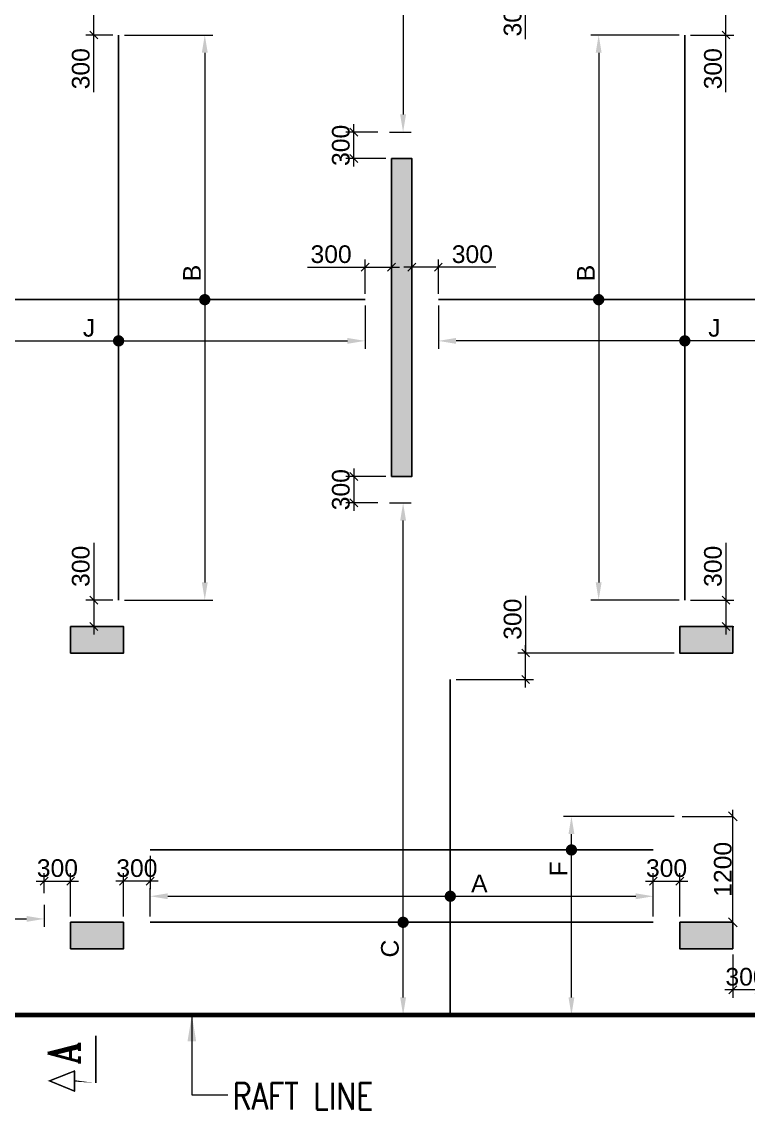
# Model space of a CAD drawing. Header units: millimetres. Extents: x 1123469 to 1752051, y -126924 to 196924.
# Drawn here: x 1597706 to 1605935, y 138316 to 150644 of the extents above; entities that cross this region are included whole.
import ezdxf

# ---------------------------------------------------------------- set-up
doc = ezdxf.new("R2010")
doc.units = ezdxf.units.MM
doc.header["$LTSCALE"] = 500
doc.header["$MEASUREMENT"] = 0
doc.header["$PDMODE"] = 34
doc.linetypes.add('1', pattern=[0])
doc.linetypes.add('CONTINOUS', pattern=[0])
doc.layers.get('Defpoints').update_dxf_attribs({"lineweight": 0})
for name, color, linetype in [('3BEAM NO', 6, 'Continuous'), ('beam', 4, '1'), ('COL. DIM', 3, 'Continuous'), ('reinf.', 4, 'Continuous'), ('TEXT-20', 3, 'Continuous'), ('TOWER AREA COLUMN.', 6, 'Continuous')]:
    doc.layers.add(name, color=color, linetype=linetype)
for name, color, linetype, lineweight in [('ARWO', 1, 'Continuous', 18), ('CUT OUT', 1, 'Continuous', 13), ('dim-M', 1, 'Continuous', 15), ('FOOTING', 1, 'Continuous', 15), ('TEXT', 7, 'Continuous', 13), ('TOWER COL HATCH', 253, 'Continuous', 20)]:
    doc.layers.add(name, color=color, linetype=linetype, lineweight=lineweight)
doc.styles.add('2MM', font='romans.shx', dxfattribs={"width": 0.7})
doc.styles.add('3mm', font='arial.ttf')
doc.styles.add('RT', font='romant.shx', dxfattribs={"height": 8})
doc.styles.add('ST5', font='simplex.shx', dxfattribs={"width": 0.85})
doc.dimstyles.new('PARAMVEER', dxfattribs={"dimtxt": 200, "dimasz": 100, "dimexe": 0, "dimexo": 25, "dimgap": 10, "dimtad": 1, "dimdec": 0, "dimrnd": 5, "dimzin": 0, "dimdsep": 46, "dimtxsty": '3mm', "dimblk": 'OBLIQUE', "dimcen": 0.09, "dimdle": 75, "dimclrd": 1, "dimclre": 1, "dimclrt": 3, "dimadec": 0, "dimazin": 0, "dimtfac": 1, "dimtdec": 0, "dimtmove": 1, "dimatfit": 3, "dimfxl": 100, "dimtolj": 1, "dimtzin": 0, "dimlwd": 18, "dimlwe": 5, "dimarcsym": 0})
doc.dimstyles.new('RAJESH', dxfattribs={"dimtxt": 200, "dimasz": 180, "dimexe": 100, "dimexo": 250, "dimgap": 50, "dimtad": 2, "dimdec": 0, "dimzin": 1, "dimdsep": 46, "dimtxsty": '2MM', "dimblk": 'OBLIQUE', "dimcen": 0, "dimdle": 100, "dimclrd": 1, "dimclre": 1, "dimclrt": 3, "dimadec": 0, "dimazin": 0, "dimtfac": 1, "dimtdec": 0, "dimtix": 1, "dimtmove": 2, "dimatfit": 3, "dimfxl": 1, "dimtolj": 1, "dimlwd": -1, "dimarcsym": 0})

# ---------------------------------------------------------------- blocks, each defined once
blk = doc.blocks.new('3tgra')
at = {"layer": 'TOWER COL HATCH'}
h = blk.add_hatch(color=253, dxfattribs=at)
h.dxf.hatch_style = 1
h.paths.add_polyline_path([(1403985.631024809, 82471.73729159386), (1403985.631024809, 86071.73729159386), (1403755.631024809, 86071.73729159386), (1403755.631024809, 82471.73729159386)])
h = blk.add_hatch(color=253, dxfattribs=at)
h.dxf.hatch_style = 1
h.paths.add_polyline_path([(1400120.631024875, 80471.73729064711), (1400120.631024875, 80771.73729064711), (1400720.631024875, 80771.73729064711), (1400720.631024875, 80471.73729064711)])
h = blk.add_hatch(color=253, dxfattribs=at)
h.dxf.hatch_style = 1
h.paths.add_polyline_path([(1400720.631024875, 77421.737290647), (1400720.631024875, 77121.737290647), (1400120.631024875, 77121.737290647), (1400120.631024875, 77421.737290647)])
at = {"layer": 'TOWER AREA COLUMN.', "color": 4}
for points in [[(1403985.631024809, 82471.73729159386), (1403985.631024809, 86071.73729159386), (1403755.631024809, 86071.73729159386), (1403755.631024809, 82471.73729159386)], [(1400120.631024875, 80471.73729064711), (1400120.631024875, 80771.73729064711), (1400720.631024875, 80771.73729064711), (1400720.631024875, 80471.73729064711)], [(1400720.631024875, 77421.737290647), (1400720.631024875, 77121.737290647), (1400120.631024875, 77121.737290647), (1400120.631024875, 77421.737290647)]]:
    blk.add_lwpolyline(points, close=True, dxfattribs=at)
blk = doc.blocks.new('*D589')
at = {"layer": 'COL. DIM', "color": 1, "linetype": 'CONTINOUS', "lineweight": 5, "ltscale": 10, "transparency": 16777216}
for p, q in [((1602034.339306774, 155194.2285490907), (1601935.551950087, 155194.2285490907)), ((1601870.923940419, 149394.2285490904), (1602115.551950087, 149394.2285490904))]:
    blk.add_line(p, q, dxfattribs=at)
at = {"layer": 'COL. DIM', "color": 1, "lineweight": 18, "ltscale": 10, "transparency": 16777216}
blk.add_line((1602025.551950087, 154994.2285490907), (1602025.551950087, 149594.2285490904), dxfattribs=at)
at = {"layer": 'COL. DIM', "color": 1, "ltscale": 10, "transparency": 16777216}
for points in [[(1601992.218616754, 154994.2285490907), (1602058.88528342, 154994.2285490907), (1602025.551950087, 155194.2285490907)], [(1601992.218616754, 149594.2285490904), (1602058.88528342, 149594.2285490904), (1602025.551950087, 149394.2285490904)]]:
    blk.add_solid(points, dxfattribs=at)
at = {"layer": 'Defpoints', "color": 0, "ltscale": 10, "transparency": 16777216}
for p in [(1602099.339306774, 155194.2285490907), (1601805.923940419, 149394.2285490904), (1602025.551950087, 149394.2285490904)]:
    blk.add_point(p, dxfattribs=at)
at = {"layer": 'COL. DIM', "color": 3, "ltscale": 10, "transparency": 16777216, "insert": (1601877.141308865, 154442.1127601293), "char_height": 200, "attachment_point": 5, "rotation": 90, "style": '3mm'}
blk.add_mtext('\\A1;C', dxfattribs=at)
blk = doc.blocks.new('_Oblique')
at = {"color": 0, "linetype": 'ByBlock', "lineweight": -2}
blk.add_line((-0.5, -0.5), (0.5, 0.5), dxfattribs=at)
blk = doc.blocks.new('*D590')
at = {"layer": 'COL. DIM', "color": 1, "lineweight": 18, "ltscale": 10, "transparency": 16777216}
blk.add_line((1601468.353508994, 149004.2285490905), (1601468.353508994, 149484.2285490904), dxfattribs=at)
at = {"layer": 'COL. DIM', "color": 1, "linetype": 'CONTINOUS', "lineweight": 5, "ltscale": 10, "transparency": 16777216}
for p, q in [((1601740.923940419, 149394.2285490904), (1601378.353508994, 149394.2285490904)), ((1601829.951477882, 149094.2285490905), (1601378.353508994, 149094.2285490905))]:
    blk.add_line(p, q, dxfattribs=at)
at = {"layer": 'Defpoints', "color": 0, "ltscale": 10, "transparency": 16777216}
for p in [(1601468.353508994, 149394.2285490904), (1601805.923940419, 149394.2285490904), (1601894.951477882, 149094.2285490905)]:
    blk.add_point(p, dxfattribs=at)
at = {"layer": 'COL. DIM', "color": 1, "lineweight": 18, "ltscale": 10, "transparency": 16777216, "xscale": 90, "yscale": 90, "zscale": 90}
for p, rotation in [((1601468.353508994, 149394.2285490904), 90), ((1601468.353508994, 149094.2285490905), 270)]:
    blk.add_blockref('_Oblique', p, dxfattribs=dict(at, rotation=rotation))
at = {"layer": 'COL. DIM', "color": 3, "ltscale": 10, "transparency": 16777216, "insert": (1601321.170698621, 149244.2285490904), "char_height": 200, "attachment_point": 5, "rotation": 90, "style": '3mm'}
blk.add_mtext('\\A1;300', dxfattribs=at)
blk = doc.blocks.new('*D597')
at = {"layer": 'COL. DIM', "color": 1, "linetype": 'CONTINOUS', "lineweight": 5, "ltscale": 10, "transparency": 16777216}
for p, q in [((1598868.041066448, 150494.2285490906), (1599869.08779618, 150494.2285490906)), ((1598868.041066448, 144094.2285481438), (1599869.08779618, 144094.2285481438))]:
    blk.add_line(p, q, dxfattribs=at)
at = {"layer": 'COL. DIM', "color": 1, "lineweight": 18, "ltscale": 10, "transparency": 16777216}
blk.add_line((1599779.08779618, 150294.2285490906), (1599779.08779618, 144294.2285481438), dxfattribs=at)
at = {"layer": 'COL. DIM', "color": 1, "ltscale": 10, "transparency": 16777216}
for points in [[(1599745.754462846, 150294.2285490906), (1599812.421129513, 150294.2285490906), (1599779.08779618, 150494.2285490906)], [(1599745.754462846, 144294.2285481438), (1599812.421129513, 144294.2285481438), (1599779.08779618, 144094.2285481438)]]:
    blk.add_solid(points, dxfattribs=at)
at = {"layer": 'Defpoints', "color": 0, "ltscale": 10, "transparency": 16777216}
for p in [(1598803.041066448, 150494.2285490906), (1598803.041066448, 144094.2285481438), (1599779.08779618, 144094.2285481438)]:
    blk.add_point(p, dxfattribs=at)
at = {"layer": 'COL. DIM', "color": 3, "ltscale": 10, "transparency": 16777216, "insert": (1599634.087796144, 147798.9523529503), "char_height": 200, "attachment_point": 5, "rotation": 90, "style": '3mm'}
blk.add_mtext('\\A1;B', dxfattribs=at)
blk = doc.blocks.new('*D598')
at = {"layer": 'COL. DIM', "color": 1, "linetype": 'CONTINOUS', "lineweight": 5, "ltscale": 10, "transparency": 16777216}
for p, q in [((1601594.952104761, 147561.5609476303), (1601594.952104761, 147953.3679507691)), ((1601894.952104761, 147561.5609476303), (1601894.952104761, 147953.3679507691))]:
    blk.add_line(p, q, dxfattribs=at)
at = {"layer": 'COL. DIM', "color": 1, "lineweight": 18, "ltscale": 10, "transparency": 16777216}
for p, q in [((1600944.436001655, 147863.3679507691), (1601594.952104761, 147863.3679507691)), ((1601504.952104761, 147863.3679507691), (1601984.952104761, 147863.3679507691))]:
    blk.add_line(p, q, dxfattribs=at)
at = {"layer": 'Defpoints', "color": 0, "ltscale": 10, "transparency": 16777216}
for p in [(1601894.952104761, 147863.3679507691), (1601594.952104761, 147496.5609476303), (1601894.952104761, 147496.5609476303)]:
    blk.add_point(p, dxfattribs=at)
at = {"layer": 'COL. DIM', "color": 1, "lineweight": 18, "ltscale": 10, "transparency": 16777216, "xscale": 90, "yscale": 90, "zscale": 90, "rotation": 180}
blk.add_blockref('_Oblique', (1601594.952104761, 147863.3679507691), dxfattribs=at)
at = {"layer": 'COL. DIM', "color": 1, "lineweight": 18, "ltscale": 10, "transparency": 16777216, "xscale": 90, "yscale": 90, "zscale": 90}
blk.add_blockref('_Oblique', (1601894.952104761, 147863.3679507691), dxfattribs=at)
at = {"layer": 'COL. DIM', "color": 3, "ltscale": 10, "transparency": 16777216, "insert": (1601209.968061682, 148010.5507611374), "char_height": 200, "attachment_point": 5, "style": '3mm'}
blk.add_mtext('\\A1;300', dxfattribs=at)
blk = doc.blocks.new('*D599')
at = {"layer": 'COL. DIM', "color": 1, "linetype": 'CONTINOUS', "lineweight": 5, "ltscale": 10, "transparency": 16777216}
for p, q in [((1598794.952104829, 150794.2285490905), (1598432.381673408, 150794.2285490905)), ((1598738.041066448, 150494.2285490906), (1598432.381673408, 150494.2285490906))]:
    blk.add_line(p, q, dxfattribs=at)
at = {"layer": 'COL. DIM', "color": 1, "lineweight": 18, "ltscale": 10, "transparency": 16777216}
for p, q in [((1598522.381673408, 150404.2285490906), (1598522.381673408, 150884.2285490905)), ((1598522.381673408, 149846.7995574721), (1598522.381673408, 150494.2285490906))]:
    blk.add_line(p, q, dxfattribs=at)
at = {"layer": 'Defpoints', "color": 0, "ltscale": 10, "transparency": 16777216}
for p in [(1598522.381673408, 150794.2285490905), (1598859.952104829, 150794.2285490905), (1598803.041066448, 150494.2285490906)]:
    blk.add_point(p, dxfattribs=at)
at = {"layer": 'COL. DIM', "color": 1, "lineweight": 18, "ltscale": 10, "transparency": 16777216, "xscale": 90, "yscale": 90, "zscale": 90}
for p, rotation in [((1598522.381673408, 150794.2285490905), 90), ((1598522.381673408, 150494.2285490906), 270)]:
    blk.add_blockref('_Oblique', p, dxfattribs=dict(at, rotation=rotation))
at = {"layer": 'COL. DIM', "color": 3, "ltscale": 10, "transparency": 16777216, "insert": (1598375.198863039, 150112.3316174989), "char_height": 200, "attachment_point": 5, "rotation": 90, "style": '3mm'}
blk.add_mtext('\\A1;300', dxfattribs=at)
blk = doc.blocks.new('*D600')
at = {"layer": 'COL. DIM', "color": 1, "lineweight": 18, "ltscale": 10, "transparency": 16777216}
for p, q in [((1598522.38167341, 144741.657539763), (1598522.38167341, 144094.2285481438)), ((1598522.38167341, 144184.2285481438), (1598522.38167341, 143704.2285481438))]:
    blk.add_line(p, q, dxfattribs=at)
at = {"layer": 'COL. DIM', "color": 1, "linetype": 'CONTINOUS', "lineweight": 5, "ltscale": 10, "transparency": 16777216}
for p, q in [((1598738.041066448, 144094.2285481438), (1598432.38167341, 144094.2285481438)), ((1598794.952104828, 143794.2285481438), (1598432.38167341, 143794.2285481438))]:
    blk.add_line(p, q, dxfattribs=at)
at = {"layer": 'Defpoints', "color": 0, "ltscale": 10, "transparency": 16777216}
for p in [(1598803.041066448, 144094.2285481438), (1598522.38167341, 143794.2285481438), (1598859.952104828, 143794.2285481438)]:
    blk.add_point(p, dxfattribs=at)
at = {"layer": 'COL. DIM', "color": 1, "lineweight": 18, "ltscale": 10, "transparency": 16777216, "xscale": 90, "yscale": 90, "zscale": 90}
for p, rotation in [((1598522.38167341, 144094.2285481438), 90), ((1598522.38167341, 143794.2285481438), 270)]:
    blk.add_blockref('_Oblique', p, dxfattribs=dict(at, rotation=rotation))
at = {"layer": 'COL. DIM', "color": 3, "ltscale": 10, "transparency": 16777216, "insert": (1598375.198863041, 144476.1254797353), "char_height": 200, "attachment_point": 5, "rotation": 90, "style": '3mm'}
blk.add_mtext('\\A1;300', dxfattribs=at)
blk = doc.blocks.new('*D602')
at = {"layer": 'COL. DIM', "color": 1, "linetype": 'CONTINOUS', "lineweight": 5, "ltscale": 10, "transparency": 16777216}
for p, q in [((1597959.952104828, 140772.958049538), (1597959.952104828, 140999.4789812918)), ((1598259.952104828, 140509.2285481437), (1598259.952104828, 140999.4789812918))]:
    blk.add_line(p, q, dxfattribs=at)
at = {"layer": 'COL. DIM', "color": 1, "lineweight": 18, "ltscale": 10, "transparency": 16777216}
blk.add_line((1597869.952104828, 140909.4789812918), (1598349.952104828, 140909.4789812918), dxfattribs=at)
at = {"layer": 'Defpoints', "color": 0, "ltscale": 10, "transparency": 16777216}
for p in [(1598259.952104828, 140909.4789812918), (1597959.952104828, 140707.958049538), (1598259.952104828, 140444.2285481437)]:
    blk.add_point(p, dxfattribs=at)
at = {"layer": 'COL. DIM', "color": 1, "lineweight": 18, "ltscale": 10, "transparency": 16777216, "xscale": 90, "yscale": 90, "zscale": 90, "rotation": 180}
blk.add_blockref('_Oblique', (1597959.952104828, 140909.4789812918), dxfattribs=at)
at = {"layer": 'COL. DIM', "color": 1, "lineweight": 18, "ltscale": 10, "transparency": 16777216, "xscale": 90, "yscale": 90, "zscale": 90}
blk.add_blockref('_Oblique', (1598259.952104828, 140909.4789812918), dxfattribs=at)
at = {"layer": 'COL. DIM', "color": 3, "ltscale": 10, "transparency": 16777216, "insert": (1598109.952104828, 141056.6617916601), "char_height": 200, "attachment_point": 5, "style": '3mm'}
blk.add_mtext('\\A1;300', dxfattribs=at)
blk = doc.blocks.new('*D668')
at = {"layer": 'COL. DIM', "color": 1, "linetype": 'CONTINOUS', "lineweight": 5, "ltscale": 10, "transparency": 16777216}
for p, q in [((1593869.952104828, 140556.1375972051), (1593869.952104828, 140392.5760026837)), ((1597959.952104828, 140642.958049538), (1597959.952104828, 140392.5760026837))]:
    blk.add_line(p, q, dxfattribs=at)
at = {"layer": 'COL. DIM', "color": 1, "lineweight": 18, "ltscale": 10, "transparency": 16777216}
blk.add_line((1594069.952104828, 140482.5760026837), (1597759.952104828, 140482.5760026837), dxfattribs=at)
at = {"layer": 'COL. DIM', "color": 1, "ltscale": 10, "transparency": 16777216}
for points in [[(1594069.952104828, 140515.909336017), (1594069.952104828, 140449.2426693503), (1593869.952104828, 140482.5760026837)], [(1597759.952104828, 140515.909336017), (1597759.952104828, 140449.2426693503), (1597959.952104828, 140482.5760026837)]]:
    blk.add_solid(points, dxfattribs=at)
at = {"layer": 'Defpoints', "color": 0, "ltscale": 10, "transparency": 16777216}
for p in [(1597959.952104828, 140707.958049538), (1593869.952104828, 140621.1375972051), (1597959.952104828, 140482.5760026837)]:
    blk.add_point(p, dxfattribs=at)
at = {"layer": 'COL. DIM', "color": 3, "ltscale": 10, "transparency": 16777216, "insert": (1595734.885647576, 140629.2813232839), "char_height": 200, "attachment_point": 5, "style": '3mm'}
blk.add_mtext('\\A1;J', dxfattribs=at)
blk = doc.blocks.new('*D677')
at = {"layer": 'COL. DIM', "color": 1, "linetype": 'CONTINOUS', "lineweight": 5, "ltscale": 10, "transparency": 16777216}
for p, q in [((1596064.952104828, 147431.5609476303), (1596064.952104828, 146939.6170142902)), ((1601594.952104761, 147431.5609476303), (1601594.952104761, 146939.6170142902))]:
    blk.add_line(p, q, dxfattribs=at)
at = {"layer": 'COL. DIM', "color": 1, "lineweight": 18, "ltscale": 10, "transparency": 16777216}
blk.add_line((1596264.952104828, 147029.6170142902), (1601394.952104761, 147029.6170142902), dxfattribs=at)
at = {"layer": 'COL. DIM', "color": 1, "ltscale": 10, "transparency": 16777216}
for points in [[(1596264.952104828, 147062.9503476236), (1596264.952104828, 146996.2836809569), (1596064.952104828, 147029.6170142902)], [(1601394.952104761, 147062.9503476236), (1601394.952104761, 146996.2836809569), (1601594.952104761, 147029.6170142902)]]:
    blk.add_solid(points, dxfattribs=at)
at = {"layer": 'Defpoints', "color": 0, "ltscale": 10, "transparency": 16777216}
for p in [(1596064.952104828, 147496.5609476303), (1601594.952104761, 147496.5609476303), (1601594.952104761, 147029.6170142902)]:
    blk.add_point(p, dxfattribs=at)
at = {"layer": 'COL. DIM', "color": 3, "ltscale": 10, "transparency": 16777216, "insert": (1598467.921027636, 147176.3223348905), "char_height": 200, "attachment_point": 5, "style": '3mm'}
blk.add_mtext('\\A1;J', dxfattribs=at)
blk = doc.blocks.new('*D853')
at = {"layer": 'COL. DIM', "color": 1, "lineweight": 18, "ltscale": 10, "transparency": 16777216}
for p, q in [((1603413.714153944, 151484.2285490904), (1603413.714153944, 151004.2285490906)), ((1603413.714153944, 150445.447210782), (1603413.714153944, 151094.2285490906))]:
    blk.add_line(p, q, dxfattribs=at)
at = {"layer": 'COL. DIM', "color": 1, "linetype": 'CONTINOUS', "lineweight": 5, "ltscale": 10, "transparency": 16777216}
for p, q in [((1602625.230811922, 151394.2285490904), (1603503.714153944, 151394.2285490904)), ((1605094.951477815, 151094.2285490906), (1603323.714153944, 151094.2285490906))]:
    blk.add_line(p, q, dxfattribs=at)
at = {"layer": 'Defpoints', "color": 0, "ltscale": 10, "transparency": 16777216}
for p in [(1602560.230811922, 151394.2285490904), (1603413.714153944, 151094.2285490906), (1605159.951477815, 151094.2285490906)]:
    blk.add_point(p, dxfattribs=at)
at = {"layer": 'COL. DIM', "color": 1, "lineweight": 18, "ltscale": 10, "transparency": 16777216, "xscale": 90, "yscale": 90, "zscale": 90}
for p, rotation in [((1603413.714153944, 151394.2285490904), 90), ((1603413.714153944, 151094.2285490906), 270)]:
    blk.add_blockref('_Oblique', p, dxfattribs=dict(at, rotation=rotation))
at = {"layer": 'COL. DIM', "color": 3, "ltscale": 10, "transparency": 16777216, "insert": (1603266.531343575, 150710.9792708088), "char_height": 200, "attachment_point": 5, "rotation": 90, "style": '3mm'}
blk.add_mtext('\\A1;300', dxfattribs=at)
blk = doc.blocks.new('*D856')
at = {"layer": 'COL. DIM', "color": 1, "linetype": 'CONTINOUS', "lineweight": 5, "ltscale": 10, "transparency": 16777216}
for p, q in [((1599159.952104828, 141198.6020479627), (1599159.952104828, 140819.4789822385)), ((1598859.952104828, 140509.2285490904), (1598859.952104828, 140999.4789822385))]:
    blk.add_line(p, q, dxfattribs=at)
at = {"layer": 'COL. DIM', "color": 1, "lineweight": 18, "ltscale": 10, "transparency": 16777216}
blk.add_line((1599249.952104828, 140909.4789822385), (1598769.952104828, 140909.4789822385), dxfattribs=at)
at = {"layer": 'Defpoints', "color": 0, "ltscale": 10, "transparency": 16777216}
for p in [(1599159.952104828, 141263.6020479627), (1598859.952104828, 140909.4789822385), (1598859.952104828, 140444.2285490904)]:
    blk.add_point(p, dxfattribs=at)
at = {"layer": 'COL. DIM', "color": 1, "lineweight": 18, "ltscale": 10, "transparency": 16777216, "xscale": 90, "yscale": 90, "zscale": 90, "rotation": 180}
blk.add_blockref('_Oblique', (1598859.952104828, 140909.4789822385), dxfattribs=at)
at = {"layer": 'COL. DIM', "color": 1, "lineweight": 18, "ltscale": 10, "transparency": 16777216, "xscale": 90, "yscale": 90, "zscale": 90}
blk.add_blockref('_Oblique', (1599159.952104828, 140909.4789822385), dxfattribs=at)
at = {"layer": 'COL. DIM', "color": 3, "ltscale": 10, "transparency": 16777216, "insert": (1599009.952104828, 141056.6617926068), "char_height": 200, "attachment_point": 5, "style": '3mm'}
blk.add_mtext('\\A1;300', dxfattribs=at)
blk = doc.blocks.new('*D857')
at = {"layer": 'COL. DIM', "color": 1, "linetype": 'CONTINOUS', "lineweight": 5, "ltscale": 10, "transparency": 16777216}
for p, q in [((1601870.923940419, 145194.2285490907), (1602115.551950089, 145194.2285490907)), ((1602034.339306774, 139394.2285490904), (1601935.551950089, 139394.2285490904))]:
    blk.add_line(p, q, dxfattribs=at)
at = {"layer": 'COL. DIM', "color": 1, "lineweight": 18, "ltscale": 10, "transparency": 16777216}
blk.add_line((1602025.551950089, 139594.2285490904), (1602025.551950089, 144994.2285490907), dxfattribs=at)
at = {"layer": 'COL. DIM', "color": 1, "ltscale": 10, "transparency": 16777216}
for points in [[(1601992.218616755, 144994.2285490907), (1602058.885283422, 144994.2285490907), (1602025.551950089, 145194.2285490907)], [(1601992.218616755, 139594.2285490904), (1602058.885283422, 139594.2285490904), (1602025.551950089, 139394.2285490904)]]:
    blk.add_solid(points, dxfattribs=at)
at = {"layer": 'Defpoints', "color": 0, "ltscale": 10, "transparency": 16777216}
for p in [(1601805.923940419, 145194.2285490907), (1602025.551950089, 145194.2285490907), (1602099.339306774, 139394.2285490904)]:
    blk.add_point(p, dxfattribs=at)
at = {"layer": 'COL. DIM', "color": 3, "ltscale": 10, "transparency": 16777216, "insert": (1601877.141308865, 140146.3443380517), "char_height": 200, "attachment_point": 5, "rotation": 90, "style": '3mm'}
blk.add_mtext('\\A1;C', dxfattribs=at)
blk = doc.blocks.new('*D858')
at = {"layer": 'COL. DIM', "color": 1, "linetype": 'CONTINOUS', "lineweight": 5, "ltscale": 10, "transparency": 16777216}
for p, q in [((1604859.951477814, 140509.2285490904), (1604859.951477814, 140999.4789822385)), ((1605159.951477814, 140509.2285490904), (1605159.951477814, 140999.4789822385))]:
    blk.add_line(p, q, dxfattribs=at)
at = {"layer": 'COL. DIM', "color": 1, "lineweight": 18, "ltscale": 10, "transparency": 16777216}
blk.add_line((1604769.951477814, 140909.4789822385), (1605249.951477814, 140909.4789822385), dxfattribs=at)
at = {"layer": 'Defpoints', "color": 0, "ltscale": 10, "transparency": 16777216}
for p in [(1605159.951477814, 140909.4789822385), (1604859.951477814, 140444.2285490904), (1605159.951477814, 140444.2285490904)]:
    blk.add_point(p, dxfattribs=at)
at = {"layer": 'COL. DIM', "color": 1, "lineweight": 18, "ltscale": 10, "transparency": 16777216, "xscale": 90, "yscale": 90, "zscale": 90, "rotation": 180}
blk.add_blockref('_Oblique', (1604859.951477814, 140909.4789822385), dxfattribs=at)
at = {"layer": 'COL. DIM', "color": 1, "lineweight": 18, "ltscale": 10, "transparency": 16777216, "xscale": 90, "yscale": 90, "zscale": 90}
blk.add_blockref('_Oblique', (1605159.951477814, 140909.4789822385), dxfattribs=at)
at = {"layer": 'COL. DIM', "color": 3, "ltscale": 10, "transparency": 16777216, "insert": (1605009.951477814, 141056.6617926068), "char_height": 200, "attachment_point": 5, "style": '3mm'}
blk.add_mtext('\\A1;300', dxfattribs=at)
blk = doc.blocks.new('*D859')
at = {"layer": 'COL. DIM', "color": 1, "linetype": 'CONTINOUS', "lineweight": 5, "ltscale": 10, "transparency": 16777216}
for p, q in [((1601829.951477882, 145494.2285490906), (1601378.353508996, 145494.2285490906)), ((1601740.923940419, 145194.2285490907), (1601378.353508996, 145194.2285490907))]:
    blk.add_line(p, q, dxfattribs=at)
at = {"layer": 'COL. DIM', "color": 1, "lineweight": 18, "ltscale": 10, "transparency": 16777216}
blk.add_line((1601468.353508996, 145584.2285490906), (1601468.353508996, 145104.2285490907), dxfattribs=at)
at = {"layer": 'Defpoints', "color": 0, "ltscale": 10, "transparency": 16777216}
for p in [(1601894.951477882, 145494.2285490906), (1601468.353508996, 145194.2285490907), (1601805.923940419, 145194.2285490907)]:
    blk.add_point(p, dxfattribs=at)
at = {"layer": 'COL. DIM', "color": 1, "lineweight": 18, "ltscale": 10, "transparency": 16777216, "xscale": 90, "yscale": 90, "zscale": 90}
for p, rotation in [((1601468.353508996, 145494.2285490906), 90), ((1601468.353508996, 145194.2285490907), 270)]:
    blk.add_blockref('_Oblique', p, dxfattribs=dict(at, rotation=rotation))
at = {"layer": 'COL. DIM', "color": 3, "ltscale": 10, "transparency": 16777216, "insert": (1601321.170698621, 145344.2285490906), "char_height": 200, "attachment_point": 5, "rotation": 90, "style": '3mm'}
blk.add_mtext('\\A1;300', dxfattribs=at)
blk = doc.blocks.new('*D860')
at = {"layer": 'COL. DIM', "color": 1, "linetype": 'CONTINOUS', "lineweight": 5, "ltscale": 10, "transparency": 16777216}
for p, q in [((1599159.952104828, 140509.2285490904), (1599159.952104828, 140829.0865398324)), ((1604859.951477814, 140639.3015108421), (1604859.951477814, 140829.0865398324))]:
    blk.add_line(p, q, dxfattribs=at)
at = {"layer": 'COL. DIM', "color": 1, "lineweight": 18, "ltscale": 10, "transparency": 16777216}
blk.add_line((1599359.952104828, 140739.0865398324), (1604659.951477814, 140739.0865398324), dxfattribs=at)
at = {"layer": 'COL. DIM', "color": 1, "ltscale": 10, "transparency": 16777216}
for points in [[(1599359.952104828, 140772.4198731657), (1599359.952104828, 140705.753206499), (1599159.952104828, 140739.0865398324)], [(1604659.951477814, 140772.4198731657), (1604659.951477814, 140705.753206499), (1604859.951477814, 140739.0865398324)]]:
    blk.add_solid(points, dxfattribs=at)
at = {"layer": 'Defpoints', "color": 0, "ltscale": 10, "transparency": 16777216}
for p in [(1604859.951477814, 140739.0865398324), (1604859.951477814, 140574.3015108421), (1599159.952104828, 140444.2285490904)]:
    blk.add_point(p, dxfattribs=at)
at = {"layer": 'COL. DIM', "color": 3, "ltscale": 10, "transparency": 16777216, "insert": (1602889.313110469, 140884.0865398324), "char_height": 200, "attachment_point": 5, "style": '3mm'}
blk.add_mtext('\\A1;A', dxfattribs=at)
blk = doc.blocks.new('*D861')
at = {"layer": 'COL. DIM', "color": 1, "lineweight": 18, "ltscale": 10, "transparency": 16777216}
for p, q in [((1603413.714153946, 144143.0098874), (1603413.714153946, 143494.2285490906)), ((1603413.714153946, 143104.2285490907), (1603413.714153946, 143584.2285490906))]:
    blk.add_line(p, q, dxfattribs=at)
at = {"layer": 'COL. DIM', "color": 1, "linetype": 'CONTINOUS', "lineweight": 5, "ltscale": 10, "transparency": 16777216}
for p, q in [((1605094.951477815, 143494.2285490906), (1603323.714153946, 143494.2285490906)), ((1602625.230811922, 143194.2285490907), (1603503.714153946, 143194.2285490907))]:
    blk.add_line(p, q, dxfattribs=at)
at = {"layer": 'Defpoints', "color": 0, "ltscale": 10, "transparency": 16777216}
for p in [(1603413.714153946, 143494.2285490906), (1605159.951477815, 143494.2285490906), (1602560.230811922, 143194.2285490907)]:
    blk.add_point(p, dxfattribs=at)
at = {"layer": 'COL. DIM', "color": 1, "lineweight": 18, "ltscale": 10, "transparency": 16777216, "xscale": 90, "yscale": 90, "zscale": 90}
for p, rotation in [((1603413.714153946, 143494.2285490906), 90), ((1603413.714153946, 143194.2285490907), 270)]:
    blk.add_blockref('_Oblique', p, dxfattribs=dict(at, rotation=rotation))
at = {"layer": 'COL. DIM', "color": 3, "ltscale": 10, "transparency": 16777216, "insert": (1603266.531343577, 143877.4778273722), "char_height": 200, "attachment_point": 5, "rotation": 90, "style": '3mm'}
blk.add_mtext('\\A1;300', dxfattribs=at)
blk = doc.blocks.new('*D862')
at = {"layer": 'beam', "color": 1, "lineweight": 18, "ltscale": 10, "transparency": 16777216}
blk.add_line((1605759.951477821, 140369.2285490904), (1605759.951477821, 141719.2285490904), dxfattribs=at)
at = {"layer": 'beam', "color": 1, "lineweight": 5, "ltscale": 10, "transparency": 16777216}
for p, q in [((1605184.951477815, 141644.2285490904), (1605759.951477821, 141644.2285490904)), ((1605390.041071597, 140444.2285490904), (1605759.951477821, 140444.2285490904))]:
    blk.add_line(p, q, dxfattribs=at)
at = {"layer": 'Defpoints', "color": 0, "ltscale": 10, "transparency": 16777216}
for p in [(1605159.951477815, 141644.2285490904), (1605759.951477821, 141644.2285490904), (1605365.041071597, 140444.2285490904)]:
    blk.add_point(p, dxfattribs=at)
at = {"layer": 'beam', "color": 1, "lineweight": 18, "ltscale": 10, "transparency": 16777216, "xscale": 100, "yscale": 100, "zscale": 100}
for p, rotation in [((1605759.951477821, 141644.2285490904), 90), ((1605759.951477821, 140444.2285490904), 270)]:
    blk.add_blockref('_Oblique', p, dxfattribs=dict(at, rotation=rotation))
at = {"layer": 'beam', "color": 3, "ltscale": 10, "transparency": 16777216, "insert": (1605647.836880276, 141044.22854909), "char_height": 200, "attachment_point": 5, "rotation": 90, "style": '3mm'}
blk.add_mtext('\\A1;1200', dxfattribs=at)
blk = doc.blocks.new('*D863')
at = {"layer": 'COL. DIM', "color": 1, "linetype": 'CONTINOUS', "lineweight": 5, "ltscale": 10, "transparency": 16777216}
for p, q in [((1605094.951477815, 141644.2285490904), (1603842.318836754, 141644.2285490904)), ((1603941.106193433, 139394.2285490904), (1603842.318836754, 139394.2285490904))]:
    blk.add_line(p, q, dxfattribs=at)
at = {"layer": 'COL. DIM', "color": 1, "lineweight": 18, "ltscale": 10, "transparency": 16777216}
blk.add_line((1603932.318836754, 139594.2285490904), (1603932.318836754, 141444.2285490904), dxfattribs=at)
at = {"layer": 'COL. DIM', "color": 1, "ltscale": 10, "transparency": 16777216}
for points in [[(1603898.985503421, 141444.2285490904), (1603965.652170088, 141444.2285490904), (1603932.318836754, 141644.2285490904)], [(1603898.985503421, 139594.2285490904), (1603965.652170088, 139594.2285490904), (1603932.318836754, 139394.2285490904)]]:
    blk.add_solid(points, dxfattribs=at)
at = {"layer": 'Defpoints', "color": 0, "ltscale": 10, "transparency": 16777216}
for p in [(1603932.318836754, 141644.2285490904), (1605159.951477815, 141644.2285490904), (1604006.106193433, 139394.2285490904)]:
    blk.add_point(p, dxfattribs=at)
at = {"layer": 'COL. DIM', "color": 3, "ltscale": 10, "transparency": 16777216, "insert": (1603787.318836748, 141048.6409259906), "char_height": 200, "attachment_point": 5, "rotation": 90, "style": '3mm'}
blk.add_mtext('\\A1;F', dxfattribs=at)
blk = doc.blocks.new('*D1123')
at = {"layer": 'COL. DIM', "color": 1, "linetype": 'CONTINOUS', "lineweight": 5, "ltscale": 10, "transparency": 16777216}
for p, q in [((1605151.863143076, 150494.2285490906), (1604150.81641335, 150494.2285490906)), ((1605151.863143076, 144094.2285481438), (1604150.81641335, 144094.2285481438))]:
    blk.add_line(p, q, dxfattribs=at)
at = {"layer": 'COL. DIM', "color": 1, "lineweight": 18, "ltscale": 10, "transparency": 16777216}
blk.add_line((1604240.81641335, 150294.2285490906), (1604240.81641335, 144294.2285481438), dxfattribs=at)
at = {"layer": 'COL. DIM', "color": 1, "ltscale": 10, "transparency": 16777216}
for points in [[(1604207.483080017, 150294.2285490906), (1604274.149746684, 150294.2285490906), (1604240.81641335, 150494.2285490906)], [(1604207.483080017, 144294.2285481438), (1604274.149746684, 144294.2285481438), (1604240.81641335, 144094.2285481438)]]:
    blk.add_solid(points, dxfattribs=at)
at = {"layer": 'Defpoints', "color": 0, "ltscale": 10, "transparency": 16777216}
for p in [(1605216.863143076, 150494.2285490906), (1604240.81641335, 144094.2285481438), (1605216.863143076, 144094.2285481438)]:
    blk.add_point(p, dxfattribs=at)
at = {"layer": 'COL. DIM', "color": 3, "ltscale": 10, "transparency": 16777216, "insert": (1604095.816413378, 147798.9523529503), "char_height": 200, "attachment_point": 5, "rotation": 90, "style": '3mm'}
blk.add_mtext('\\A1;B', dxfattribs=at)
blk = doc.blocks.new('*D1124')
at = {"layer": 'COL. DIM', "color": 1, "linetype": 'CONTINOUS', "lineweight": 5, "ltscale": 10, "transparency": 16777216}
for p, q in [((1602124.952104761, 147561.5609476303), (1602124.952104761, 147953.3679507691)), ((1602424.952104761, 147561.5609476303), (1602424.952104761, 147953.3679507691))]:
    blk.add_line(p, q, dxfattribs=at)
at = {"layer": 'COL. DIM', "color": 1, "lineweight": 18, "ltscale": 10, "transparency": 16777216}
for p, q in [((1602514.952104761, 147863.3679507691), (1602034.952104761, 147863.3679507691)), ((1603075.468207868, 147863.3679507691), (1602424.952104761, 147863.3679507691))]:
    blk.add_line(p, q, dxfattribs=at)
at = {"layer": 'Defpoints', "color": 0, "ltscale": 10, "transparency": 16777216}
for p in [(1602124.952104761, 147863.3679507691), (1602124.952104761, 147496.5609476303), (1602424.952104761, 147496.5609476303)]:
    blk.add_point(p, dxfattribs=at)
at = {"layer": 'COL. DIM', "color": 1, "lineweight": 18, "ltscale": 10, "transparency": 16777216, "xscale": 90, "yscale": 90, "zscale": 90, "rotation": 180}
blk.add_blockref('_Oblique', (1602124.952104761, 147863.3679507691), dxfattribs=at)
at = {"layer": 'COL. DIM', "color": 1, "lineweight": 18, "ltscale": 10, "transparency": 16777216, "xscale": 90, "yscale": 90, "zscale": 90}
blk.add_blockref('_Oblique', (1602424.952104761, 147863.3679507691), dxfattribs=at)
at = {"layer": 'COL. DIM', "color": 3, "ltscale": 10, "transparency": 16777216, "insert": (1602809.93614784, 148010.5507611374), "char_height": 200, "attachment_point": 5, "style": '3mm'}
blk.add_mtext('\\A1;300', dxfattribs=at)
blk = doc.blocks.new('*D1125')
at = {"layer": 'COL. DIM', "color": 1, "linetype": 'CONTINOUS', "lineweight": 5, "ltscale": 10, "transparency": 16777216}
for p, q in [((1605224.952104696, 150794.2285490905), (1605773.026270101, 150794.2285490905)), ((1605281.863143076, 150494.2285490906), (1605773.026270101, 150494.2285490906))]:
    blk.add_line(p, q, dxfattribs=at)
at = {"layer": 'COL. DIM', "color": 1, "lineweight": 18, "ltscale": 10, "transparency": 16777216}
for p, q in [((1605683.026270101, 150404.2285490906), (1605683.026270101, 150884.2285490905)), ((1605683.026270101, 149846.7995574721), (1605683.026270101, 150494.2285490906))]:
    blk.add_line(p, q, dxfattribs=at)
at = {"layer": 'Defpoints', "color": 0, "ltscale": 10, "transparency": 16777216}
for p in [(1605159.952104696, 150794.2285490905), (1605683.026270101, 150794.2285490905), (1605216.863143076, 150494.2285490906)]:
    blk.add_point(p, dxfattribs=at)
at = {"layer": 'COL. DIM', "color": 1, "lineweight": 18, "ltscale": 10, "transparency": 16777216, "xscale": 90, "yscale": 90, "zscale": 90}
for p, rotation in [((1605683.026270101, 150794.2285490905), 90), ((1605683.026270101, 150494.2285490906), 270)]:
    blk.add_blockref('_Oblique', p, dxfattribs=dict(at, rotation=rotation))
at = {"layer": 'COL. DIM', "color": 3, "ltscale": 10, "transparency": 16777216, "insert": (1605535.843459733, 150112.3316174989), "char_height": 200, "attachment_point": 5, "rotation": 90, "style": '3mm'}
blk.add_mtext('\\A1;300', dxfattribs=at)
blk = doc.blocks.new('*D1126')
at = {"layer": 'COL. DIM', "color": 1, "lineweight": 18, "ltscale": 10, "transparency": 16777216}
for p, q in [((1605683.026270102, 144741.657539763), (1605683.026270102, 144094.2285481438)), ((1605683.026270102, 144184.2285481438), (1605683.026270102, 143704.2285481438))]:
    blk.add_line(p, q, dxfattribs=at)
at = {"layer": 'COL. DIM', "color": 1, "linetype": 'CONTINOUS', "lineweight": 5, "ltscale": 10, "transparency": 16777216}
for p, q in [((1605281.863143076, 144094.2285481438), (1605773.026270102, 144094.2285481438)), ((1605224.952104696, 143794.2285481438), (1605773.026270102, 143794.2285481438))]:
    blk.add_line(p, q, dxfattribs=at)
at = {"layer": 'Defpoints', "color": 0, "ltscale": 10, "transparency": 16777216}
for p in [(1605216.863143076, 144094.2285481438), (1605159.952104696, 143794.2285481438), (1605683.026270102, 143794.2285481438)]:
    blk.add_point(p, dxfattribs=at)
at = {"layer": 'COL. DIM', "color": 1, "lineweight": 18, "ltscale": 10, "transparency": 16777216, "xscale": 90, "yscale": 90, "zscale": 90}
for p, rotation in [((1605683.026270102, 144094.2285481438), 90), ((1605683.026270102, 143794.2285481438), 270)]:
    blk.add_blockref('_Oblique', p, dxfattribs=dict(at, rotation=rotation))
at = {"layer": 'COL. DIM', "color": 3, "ltscale": 10, "transparency": 16777216, "insert": (1605535.843459734, 144476.1254797353), "char_height": 200, "attachment_point": 5, "rotation": 90, "style": '3mm'}
blk.add_mtext('\\A1;300', dxfattribs=at)
blk = doc.blocks.new('*D1128')
at = {"layer": 'COL. DIM', "color": 1, "linetype": 'CONTINOUS', "lineweight": 5, "ltscale": 10, "transparency": 16777216}
for p, q in [((1605759.952104695, 140079.2285481436), (1605759.952104695, 139588.9781149955)), ((1606059.952104695, 140071.6808760636), (1606059.952104695, 139588.9781149955))]:
    blk.add_line(p, q, dxfattribs=at)
at = {"layer": 'COL. DIM', "color": 1, "lineweight": 18, "ltscale": 10, "transparency": 16777216}
blk.add_line((1606149.952104695, 139678.9781149955), (1605669.952104695, 139678.9781149955), dxfattribs=at)
at = {"layer": 'Defpoints', "color": 0, "ltscale": 10, "transparency": 16777216}
for p in [(1605759.952104695, 140144.2285481436), (1606059.952104695, 140136.6808760636), (1605759.952104695, 139678.9781149955)]:
    blk.add_point(p, dxfattribs=at)
at = {"layer": 'COL. DIM', "color": 1, "lineweight": 18, "ltscale": 10, "transparency": 16777216, "xscale": 90, "yscale": 90, "zscale": 90, "rotation": 180}
blk.add_blockref('_Oblique', (1605759.952104695, 139678.9781149955), dxfattribs=at)
at = {"layer": 'COL. DIM', "color": 1, "lineweight": 18, "ltscale": 10, "transparency": 16777216, "xscale": 90, "yscale": 90, "zscale": 90}
blk.add_blockref('_Oblique', (1606059.952104695, 139678.9781149955), dxfattribs=at)
at = {"layer": 'COL. DIM', "color": 3, "ltscale": 10, "transparency": 16777216, "insert": (1605909.952104695, 139826.1609253638), "char_height": 200, "attachment_point": 5, "style": '3mm'}
blk.add_mtext('\\A1;300', dxfattribs=at)
blk = doc.blocks.new('*D1201')
at = {"layer": 'COL. DIM', "color": 1, "linetype": 'CONTINOUS', "lineweight": 5, "ltscale": 10, "transparency": 16777216}
for p, q in [((1602424.952104761, 147431.5609476303), (1602424.952104761, 146939.6170142902)), ((1607954.952104695, 147431.5609476303), (1607954.952104695, 146939.6170142902))]:
    blk.add_line(p, q, dxfattribs=at)
at = {"layer": 'COL. DIM', "color": 1, "lineweight": 18, "ltscale": 10, "transparency": 16777216}
blk.add_line((1607754.952104695, 147029.6170142902), (1602624.952104761, 147029.6170142902), dxfattribs=at)
at = {"layer": 'COL. DIM', "color": 1, "ltscale": 10, "transparency": 16777216}
for points in [[(1602624.952104761, 147062.9503476236), (1602624.952104761, 146996.2836809569), (1602424.952104761, 147029.6170142902)], [(1607754.952104695, 147062.9503476236), (1607754.952104695, 146996.2836809569), (1607954.952104695, 147029.6170142902)]]:
    blk.add_solid(points, dxfattribs=at)
at = {"layer": 'Defpoints', "color": 0, "ltscale": 10, "transparency": 16777216}
for p in [(1602424.952104761, 147496.5609476303), (1607954.952104695, 147496.5609476303), (1602424.952104761, 147029.6170142902)]:
    blk.add_point(p, dxfattribs=at)
at = {"layer": 'COL. DIM', "color": 3, "ltscale": 10, "transparency": 16777216, "insert": (1605551.983181887, 147176.3223348905), "char_height": 200, "attachment_point": 5, "style": '3mm'}
blk.add_mtext('\\A1;J', dxfattribs=at)

msp = doc.modelspace()

# ---------------------------------------------------------------- linework, layer by layer
at = {"layer": '3BEAM NO', "color": 4}
msp.add_line((1598303.008167966, 138532.1703766244, -7.851765953681421e-07), (1598303.008167966, 138759.5228428845, -7.843609217417224e-07), dxfattribs=at)
at = {"layer": '3BEAM NO', "color": 4, "extrusion": (-3.227238060428332e-09, 4.963612873298862e-18, 1), "const_width": 15.97339125}
for points, elevation in [([(1598303.008167964, 138648.0245997593), (1598545.431876669, 138648.024599764), (1598545.43187667, 139158.5398308052)], -0.005158886658385506), ([(1598303.008167961, 138532.1703766309), (1598303.008167961, 138759.522842891), (1598020.760281438, 138648.0245998087), (1598303.008167961, 138532.1703766309)], -0.005158889475974755)]:
    msp.add_lwpolyline(points, dxfattribs=dict(at, elevation=elevation))
at = {"layer": 'dim-M', "color": 4, "ltscale": 10, "const_width": 63.75}
for points in [[(1599747.212796134, 147496.5609476303, 1), (1599810.962796134, 147496.5609476303, 1)], [(1604272.691413389, 147496.5609476303, -1), (1604208.941413389, 147496.5609476303, -1)], [(1598771.166066447, 147029.6170142902, 1), (1598834.916066447, 147029.6170142902, 1)], [(1605248.738143075, 147029.6170142902, -1), (1605184.988143075, 147029.6170142902, -1)], [(1603900.443836745, 141263.6020479628, -1), (1603964.193836745, 141263.6020479628, -1)], [(1602528.355811921, 140739.0865398324, -1), (1602592.105811921, 140739.0865398324, -1)], [(1601993.676950055, 140444.2285490904, -1), (1602057.426950055, 140444.2285490904, -1)]]:
    msp.add_lwpolyline(points, format="xyb", close=True, dxfattribs=at)
at = {"layer": 'FOOTING', "color": 3, "ltscale": 10, "const_width": 50}
msp.add_lwpolyline([(1615099.951473276, 139394.2285481437), (1588919.952109366, 139394.2285481436), (1588919.952109366, 126979.2510576845), (1580364.952102668, 126979.2510576845), (1580364.952102668, 126464.2510576846), (1571584.95210535, 126464.2510576846), (1571584.95210535, 126979.2510576845), (1563029.952093322, 126979.2510576845), (1563029.952093322, 148629.3879190959), (1574119.940064752, 148629.3879190959), (1574119.940064752, 158914.0730525188), (1582994.940221473, 158914.0730525188), (1582994.939908032, 157414.0730525182), (1586944.940064752, 157414.0730525182), (1586944.940064752, 156599.2285490907), (1588639.952104828, 156599.2285490907), (1588639.952104828, 155194.2285490906), (1615379.951477814, 155194.2285490906)], dxfattribs=at)
at = {"layer": 'reinf.', "color": 4, "ltscale": 1.4}
for p, q in [((1598803.041066447, 150494.2285490905), (1598803.041066447, 144094.2285481438)), ((1605216.863143075, 150494.2285490905), (1605216.863143075, 144094.2285481438)), ((1596064.952104828, 147496.5609476303), (1601594.952104761, 147496.5609476303)), ((1607954.952104695, 147496.5609476303), (1602424.952104761, 147496.5609476303)), ((1602560.230811921, 139394.2285490904), (1602560.230811921, 143194.2285490906)), ((1599159.952104828, 141263.6020479627), (1604859.951477814, 141263.6020479628)), ((1599159.952104828, 140444.2285490904), (1604859.951477814, 140444.2285490904))]:
    msp.add_line(p, q, dxfattribs=at)

# ---------------------------------------------------------------- block references
at = {"layer": 'CUT OUT', "color": 4}
msp.add_blockref('3tgra', (198139.3210799526, 63022.49125749664), dxfattribs=at)
at = {"layer": 'CUT OUT', "color": 4, "xscale": -1}
msp.add_blockref('3tgra', (3005880.582502689, 63022.49125749664), dxfattribs=at)

# ---------------------------------------------------------------- texts
at = {"layer": 'TEXT', "color": 2, "style": 'ST5', "width": 0.8}
msp.add_text('RAFT LINE', height=300, dxfattribs=at).set_placement((1600093.680952921, 138325.1695904837))
at = {"layer": 'TEXT-20', "color": 7, "lineweight": 20, "ltscale": 0.2, "style": 'RT', "width": 0.85}
msp.add_text('A', height=359.401303125, rotation=90.00000002668041, dxfattribs=at).set_placement((1598359.629102079, 138831.2986194661, 0.01387790206817088))

# ---------------------------------------------------------------- dimensions: what is measured, and where the dimension line sits
at = {"layer": 'beam', "color": 4, "ltscale": 10}
dim = msp.add_linear_dim(base=(1605759.951477821, 141644.2285490904), p1=(1605365.041071596, 140444.2285490903), p2=(1605159.951477814, 141644.2285490904), angle=270, dimstyle='PARAMVEER', override={"dimpost": '\\X', "dimfxl": 4, "dimarcsym": 1}, dxfattribs=at)
dim.commit()
dim.dimension.update_dxf_attribs({"geometry": '*D862', "text_midpoint": (1605647.836880276, 141044.22854909)})
at = {"layer": 'COL. DIM', "color": 6, "ltscale": 10}
for base, p1, p2, angle, text, picture, middle in [((1602025.551950087, 149394.2285490904), (1602099.339306773, 155194.2285490906), (1601805.923940418, 149394.2285490904), 90, 'C', '*D589', (1602025.551950065, 154442.1127601293)), ((1599779.08779618, 144094.2285481438), (1598803.041066447, 150494.2285490905), (1598803.041066447, 144094.2285481437), 90, 'B', '*D597', (1599779.087796144, 147798.9523529503)), ((1604240.81641335, 144094.2285481438), (1605216.863143075, 150494.2285490905), (1605216.863143075, 144094.2285481437), 90, 'B', '*D1123', (1604240.816413378, 147798.9523529503)), ((1602424.952104761, 147029.6170142902), (1607954.952104695, 147496.5609476303), (1602424.952104761, 147496.5609476303), 180, 'J', '*D1201', (1605551.983181887, 147029.6170142902)), ((1602025.551950089, 145194.2285490907), (1602099.339306773, 139394.2285490904), (1601805.923940418, 145194.2285490906), 270, 'C', '*D857', (1602025.551950065, 140146.3443380517)), ((1603932.318836754, 141644.2285490904), (1604006.106193432, 139394.2285490904), (1605159.951477814, 141644.2285490904), 270, 'F', '*D863', (1603932.318836748, 141048.6409259906))]:
    dim = msp.add_linear_dim(base=base, p1=p1, p2=p2, angle=angle, text=text, dimstyle='PARAMVEER', override={"dimasz": 200, "dimexe": 90, "dimexo": 65, "dimgap": 45, "dimpost": '\\X', "dimsah": 1, "dimdle": 90, "dimfxl": 0.18, "dimarcsym": 1}, dxfattribs=at)
    dim.commit()
    dim.dimension.update_dxf_attribs({"geometry": picture, "text_midpoint": middle, "dimtype": 160})
for base, p1, p2, angle, picture, middle in [((1603413.714153944, 151094.2285490906), (1602560.230811921, 151394.2285490904), (1605159.951477814, 151094.2285490905), 90, '*D853', (1603413.714153941, 150710.9792708088)), ((1598522.381673408, 150794.2285490905), (1598803.041066447, 150494.2285490905), (1598859.952104828, 150794.2285490904), 270, '*D599', (1598522.381673398, 150112.3316174989)), ((1605683.026270101, 150794.2285490905), (1605216.863143075, 150494.2285490905), (1605159.952104695, 150794.2285490904), 270, '*D1125', (1605497.522536124, 150112.3316174989)), ((1601468.353508994, 149394.2285490904), (1601894.951477881, 149094.2285490904), (1601805.923940418, 149394.2285490904), 270, '*D590', (1601468.353508989, 149244.2285490904)), ((1602124.952104761, 147863.3679507691), (1602424.952104761, 147496.5609476303), (1602124.952104761, 147496.5609476303), 180, '*D1124', (1602809.93614784, 147863.3679507691)), ((1601468.353508996, 145194.2285490907), (1601894.951477881, 145494.2285490906), (1601805.923940418, 145194.2285490906), 90.00000000000001, '*D859', (1601468.353508989, 145344.2285490906)), ((1598522.38167341, 143794.2285481438), (1598803.041066447, 144094.2285481438), (1598859.952104827, 143794.2285481438), 90.00000000000001, '*D600', (1598522.381673398, 144476.1254797353)), ((1605683.026270102, 143794.2285481438), (1605216.863143075, 144094.2285481438), (1605159.952104695, 143794.2285481438), 90, '*D1126', (1605497.522536125, 144476.1254797353)), ((1603413.714153946, 143494.2285490906), (1602560.230811921, 143194.2285490906), (1605159.951477814, 143494.2285490905), 270, '*D861', (1603413.714153941, 143877.4778273722)), ((1598859.952104828, 140909.4789822385), (1599159.952104828, 141263.6020479627), (1598859.952104828, 140444.2285490904), 180, '*D856', (1599009.952104828, 140909.4789822385)), ((1605759.952104695, 139678.9781149955), (1606059.952104695, 140136.6808760636), (1605759.952104695, 140144.2285481436), 180, '*D1128', (1605909.952104695, 139678.9781149955))]:
    dim = msp.add_linear_dim(base=base, p1=p1, p2=p2, angle=angle, dimstyle='PARAMVEER', override={"dimasz": 90, "dimexe": 90, "dimexo": 65, "dimgap": 45, "dimpost": '\\X', "dimdle": 90, "dimfxl": 0.18, "dimarcsym": 1}, dxfattribs=at)
    dim.commit()
    dim.dimension.update_dxf_attribs({"geometry": picture, "text_midpoint": middle, "dimtype": 160})
for base, p1, p2, picture, middle in [((1601894.952104761, 147863.3679507691), (1601594.952104761, 147496.5609476303), (1601894.952104761, 147496.5609476303), '*D598', (1601209.968061682, 147863.3679507691)), ((1598259.952104828, 140909.4789812918), (1597959.952104828, 140707.958049538), (1598259.952104828, 140444.2285481437), '*D602', (1598109.952104828, 140909.4789812918)), ((1605159.951477814, 140909.4789822385), (1604859.951477814, 140444.2285490904), (1605159.951477814, 140444.2285490904), '*D858', (1605009.951477814, 140909.4789822385))]:
    dim = msp.add_linear_dim(base=base, p1=p1, p2=p2, dimstyle='PARAMVEER', override={"dimasz": 90, "dimexe": 90, "dimexo": 65, "dimgap": 45, "dimpost": '\\X', "dimdle": 90, "dimfxl": 0.18, "dimarcsym": 1}, dxfattribs=at)
    dim.commit()
    dim.dimension.update_dxf_attribs({"geometry": picture, "text_midpoint": middle, "dimtype": 160})
for base, p1, p2, text, picture, middle in [((1601594.952104761, 147029.6170142902), (1596064.952104828, 147496.5609476303), (1601594.952104761, 147496.5609476303), 'J', '*D677', (1598467.921027636, 147029.6170142902)), ((1604859.951477814, 140739.0865398324), (1599159.952104828, 140444.2285490904), (1604859.951477814, 140574.3015108421), 'A', '*D860', (1602889.313110469, 140739.0865398324)), ((1597959.952104828, 140482.5760026837), (1593869.952104828, 140621.1375972051), (1597959.952104828, 140707.958049538), 'J', '*D668', (1595734.885647576, 140482.5760026837))]:
    dim = msp.add_linear_dim(base=base, p1=p1, p2=p2, text=text, dimstyle='PARAMVEER', override={"dimasz": 200, "dimexe": 90, "dimexo": 65, "dimgap": 45, "dimpost": '\\X', "dimsah": 1, "dimdle": 90, "dimfxl": 0.18, "dimarcsym": 1}, dxfattribs=at)
    dim.commit()
    dim.dimension.update_dxf_attribs({"geometry": picture, "text_midpoint": middle, "dimtype": 160})

# ---------------------------------------------------------------- leaders
at = {"layer": 'ARWO', "color": 2, "linetype": 'CONTINOUS', "ltscale": 10}
msp.add_leader([(1599632.758685482, 139394.22854909), (1599632.758685482, 138489.893028603), (1600040.705478782, 138489.893028603)], dimstyle='RAJESH', override={"dimasz": 300, "dimtad": 0, "dimfxl": 100}, dxfattribs=at)

doc.saveas('drawing.dxf')
